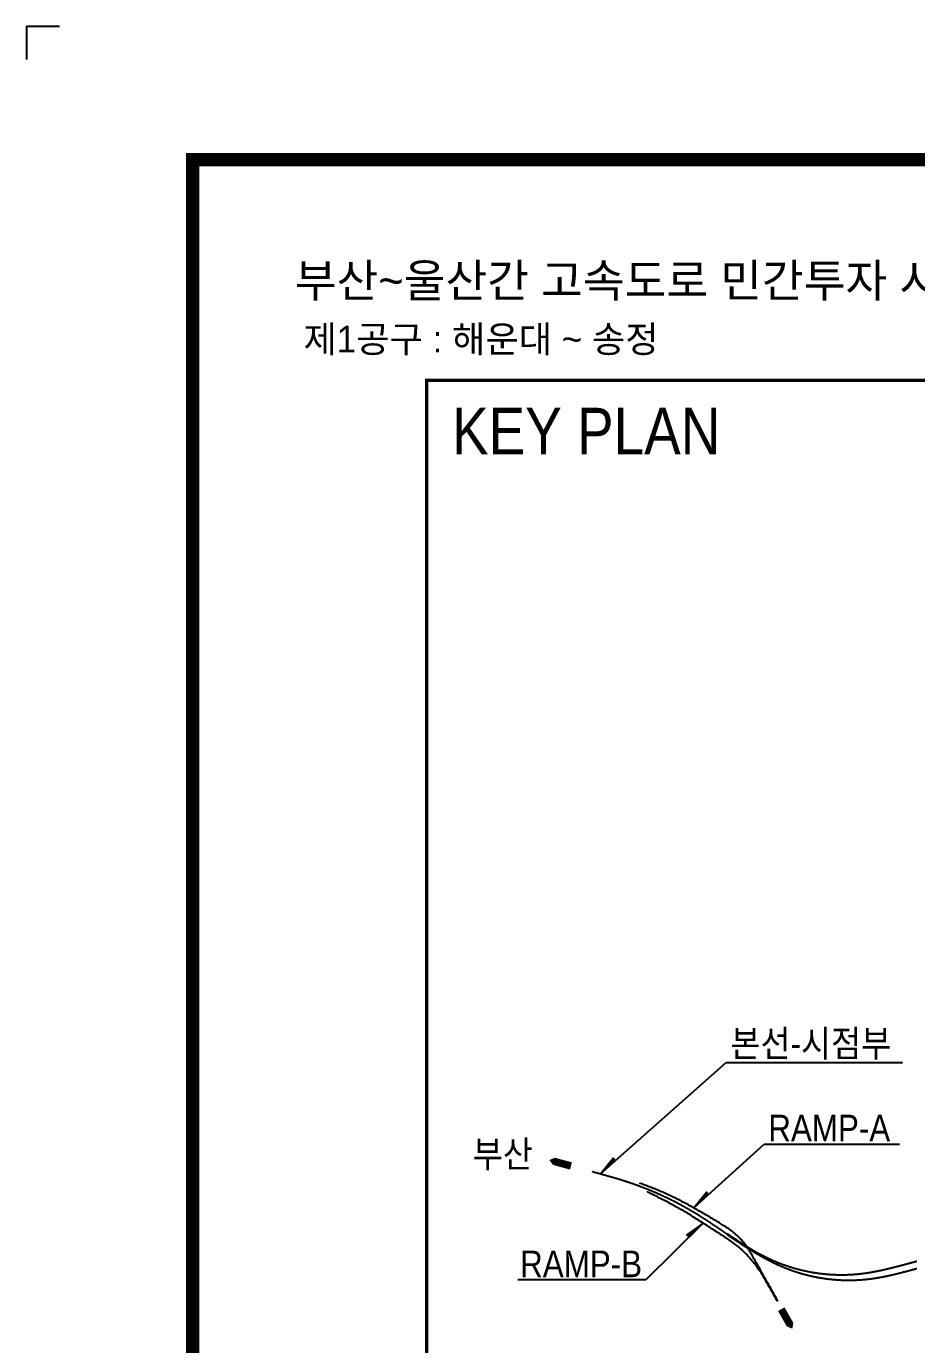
# Model space of a CAD drawing. Header units: inches. Extents: x 0 to 2523, y 0 to 1782.
# Drawn here: x 0 to 401, y 1188 to 1782 of the extents above; entities that cross this region are included whole.
import ezdxf
from ezdxf.enums import TextEntityAlignment as Align

# ---------------------------------------------------------------- set-up
doc = ezdxf.new("R2010")
doc.units = ezdxf.units.IN
doc.header["$LTSCALE"] = 12
doc.header["$MEASUREMENT"] = 0
for name, color, linetype in [('CA-ALGN-CNTL', 2, 'Continuous'), ('CA-LEAL', 1, 'Continuous'), ('CA-LEAT', 3, 'Continuous'), ('CX-BORD', 3, 'Continuous'), ('CX-BORD-LIN1', 4, 'Continuous'), ('CX-BORD-LIN2', 3, 'Continuous'), ('CX-BORD-TEX2', 7, 'Continuous'), ('CX-BORD-TEX3', 6, 'Continuous'), ('CX-MISC', 2, 'Continuous'), ('CZ-LIN1', 7, 'Continuous'), ('CZ-SYMB', 2, 'Continuous'), ('CZ-TEX1', 6, 'Continuous'), ('CZ-TEX3', 2, 'Continuous')]:
    doc.layers.add(name, color=color, linetype=linetype)
doc.styles.add('GHG1', font='Dotum.ttf')
doc.styles.add('TB_TEXT', font='Dotum.ttf')
doc.styles.add('TB_WBTXT', font='Dotum.ttf')
doc.styles.add('TB_WMTXT', font='Dotum.ttf')

# ---------------------------------------------------------------- blocks, each defined once
blk = doc.blocks.new('CXBLKA1-KHCA-부산~울산109_K2H')
at = {"layer": 'CX-BORD-LIN1', "const_width": 2}
blk.add_lwpolyline([(821, 20), (25, 20), (25, 574), (821, 574)], close=True, dxfattribs=at)
at = {"layer": 'CX-MISC'}
blk.add_lwpolyline([(5, 594), (0, 594), (0, 589)], dxfattribs=at)
at = {"layer": 'CX-BORD-LIN1', "style": 'TB_TEXT'}
for tag, height, p in [('TR_RNUM4', 3, (310.11, 46.64)), ('TR_RDAT4', 3.5, (342.5, 47)), ('TR_DGN4', 3.5, (484.12, 47)), ('TR_CHK4', 3.5, (524.12, 47)), ('TR_APP4', 3.5, (564.12, 47)), ('TR_RNUM3', 3, (310.11, 40.64)), ('TR_RDAT3', 3.5, (342.5, 41)), ('TR_DGN3', 3.5, (484.12, 41)), ('TR_CHK3', 3.5, (524.12, 41)), ('TR_APP3', 3.5, (564.12, 41)), ('TR_RNUM2', 3, (310.11, 34.64)), ('TR_RDAT2', 3.5, (342.5, 35)), ('TR_DGN2', 3.5, (484.12, 35)), ('TR_CHK2', 3.5, (524.12, 35)), ('TR_APP2', 3.5, (564.12, 35)), ('TR_RNUM1', 3, (310.11, 28.64)), ('TR_RDAT1', 3.5, (342.5, 29)), ('TR_DGN1', 3.5, (484.12, 29)), ('TR_CHK1', 3.5, (524.12, 29)), ('TR_APP1', 3.5, (564.12, 29))]:
    blk.add_attdef(tag, text='', height=height, dxfattribs=at).set_placement(p, align=Align.MIDDLE_CENTER)
for tag, p in [('TR_RCON4', (367.3, 47)), ('TR_RCON3', (367.3, 41)), ('TR_RCON2', (367.3, 35)), ('TR_RCON1', (367.3, 29))]:
    blk.add_attdef(tag, text='', height=3.5, dxfattribs=at).set_placement(p, align=Align.MIDDLE_LEFT)
at = {"layer": 'CX-BORD-LIN2', "style": 'TB_TEXT'}
blk.add_attdef('TD_VERSION', text='', height=3, rotation=90, dxfattribs=at).set_placement((825.5, 68.01), align=Align.MIDDLE_CENTER)
at = {"layer": 'CX-BORD-TEX2', "style": 'TB_WMTXT'}
for tag, height, p in [('TB_CNAME', 5, (40.34, 551.83)), ('TB_CSCOP', 4, (41.63, 543.83))]:
    blk.add_attdef(tag, text='', height=height, dxfattribs=at).set_placement(p, align=Align.BOTTOM_LEFT)
at = {"layer": 'CX-BORD-TEX2', "style": 'TB_WBTXT'}
for tag, height, p in [('TB_MTITIL', 10, (423, 553.33)), ('TB_STITL', 7, (423, 538.33))]:
    blk.add_attdef(tag, text='', height=height, dxfattribs=at).set_placement(p, align=Align.MIDDLE_CENTER)
at = {"layer": 'CX-BORD-TEX3', "style": 'TB_TEXT'}
for tag, height, p in [('TD_DCOMP', 4.5, (242.5, 45)), ('TD_CSECT', 4.5, (636, 45)), ('TD_DNAME_TOP', 4.5, (780, 45)), ('TD_DNAME_MAIN', 4.5, (780, 39.01)), ('TD_CCOMP', 4.5, (242.5, 35)), ('TD_HSCAL', 4.5, (651.7, 35.24)), ('TD_VSCAL', 4.5, (680.78, 35.24)), ('TD_DNAME_BOT', 3, (780, 33.65)), ('TD_CNAME', 4.5, (90, 25.75)), ('TD_FIELD', 4.5, (207.5, 25.53)), ('TD_CSTEP', 4.5, (278.24, 25.53)), ('TD_DWGCODE', 4.5, (666, 25.39)), ('TD_DWGNO', 4.5, (780, 25.39))]:
    blk.add_attdef(tag, text='', height=height, dxfattribs=at).set_placement(p, align=Align.MIDDLE_CENTER)
at = {"layer": 'CX-BORD-TEX3', "style": 'TB_TEXT', "width": 0.9}
blk.add_attdef('TD_CDIST', text='', height=4, dxfattribs=at).set_placement((681, 45), align=Align.MIDDLE_CENTER)

msp = doc.modelspace()

# ---------------------------------------------------------------- hatches: boundary and pattern name
at = {"layer": 'CA-LEAL'}
for points in [[(265.55, 1270.97), (264.59, 1272.05), (258.85, 1265.05)], [(307.57, 1255.65), (306.6, 1256.72), (300.94, 1249.65)], [(305.11, 1242.87), (297.74, 1237.61), (298.75, 1236.58)]]:
    msp.add_hatch(color=1, dxfattribs=at).paths.add_polyline_path(points)

# ---------------------------------------------------------------- linework, layer by layer
at = {"layer": 'CA-ALGN-CNTL'}
for points in [[(255.2, 1266.05), (255.2, 1266.05), (255.34, 1266.01), (255.47, 1265.98), (255.61, 1265.94), (255.74, 1265.9), (255.88, 1265.86), (256.01, 1265.83), (256.15, 1265.79), (256.28, 1265.75), (256.42, 1265.72), (256.55, 1265.68), (256.69, 1265.64), (256.82, 1265.61), (256.96, 1265.57), (257.09, 1265.53), (257.23, 1265.5), (257.36, 1265.46), (257.5, 1265.42), (257.63, 1265.39), (257.77, 1265.35), (257.9, 1265.31), (258.04, 1265.27), (258.17, 1265.24), (258.31, 1265.2), (258.44, 1265.16), (258.58, 1265.13), (258.71, 1265.09), (258.85, 1265.05), (258.98, 1265.01), (259.12, 1264.98), (259.25, 1264.94), (259.39, 1264.9), (259.52, 1264.87), (259.66, 1264.83), (259.79, 1264.79), (259.93, 1264.75), (260.06, 1264.72), (260.2, 1264.68), (260.33, 1264.64), (260.47, 1264.6), (260.6, 1264.57), (260.74, 1264.53), (260.87, 1264.49), (261.01, 1264.45), (261.14, 1264.42), (261.27, 1264.38), (261.41, 1264.34), (261.54, 1264.3), (261.68, 1264.26), (261.81, 1264.23), (261.95, 1264.19), (262.08, 1264.15), (262.22, 1264.11), (262.35, 1264.07), (262.49, 1264.03), (262.62, 1264), (262.76, 1263.96), (262.89, 1263.92), (263.03, 1263.88), (263.16, 1263.84), (263.29, 1263.8), (263.43, 1263.77), (263.56, 1263.73), (263.7, 1263.69), (263.83, 1263.65), (263.97, 1263.61), (264.1, 1263.57), (264.24, 1263.53), (264.37, 1263.49), (264.51, 1263.45), (264.64, 1263.41), (264.77, 1263.37), (264.91, 1263.34), (265.04, 1263.3), (265.18, 1263.26), (265.31, 1263.22), (265.45, 1263.18), (265.58, 1263.14), (265.71, 1263.1), (265.85, 1263.06), (265.98, 1263.02), (266.12, 1262.98), (266.25, 1262.94), (266.38, 1262.9), (266.52, 1262.86), (266.65, 1262.82), (266.79, 1262.77), (266.92, 1262.73), (267.05, 1262.69), (267.19, 1262.65), (267.32, 1262.61), (267.46, 1262.57), (267.59, 1262.53), (267.72, 1262.49), (267.86, 1262.45), (267.99, 1262.41), (268.12, 1262.36), (268.26, 1262.32), (268.39, 1262.28), (268.53, 1262.24), (268.66, 1262.2), (268.79, 1262.15), (268.93, 1262.11), (269.06, 1262.07), (269.19, 1262.03), (269.33, 1261.99), (269.46, 1261.94), (269.59, 1261.9), (269.73, 1261.86), (269.86, 1261.81), (269.99, 1261.77), (270.13, 1261.73), (270.26, 1261.69), (270.39, 1261.64), (270.53, 1261.6), (270.66, 1261.55), (270.79, 1261.51), (270.92, 1261.47), (271.06, 1261.42), (271.19, 1261.38), (271.32, 1261.34), (271.46, 1261.29), (271.48, 1261.28), (271.59, 1261.25), (271.72, 1261.2), (271.85, 1261.16), (271.99, 1261.11), (272.12, 1261.07), (272.25, 1261.02), (272.38, 1260.98), (272.52, 1260.93), (272.65, 1260.89), (272.78, 1260.84), (272.91, 1260.8), (273.05, 1260.75), (273.18, 1260.7), (273.31, 1260.66), (273.44, 1260.61), (273.58, 1260.57), (273.71, 1260.52), (273.84, 1260.47), (273.97, 1260.43), (274.1, 1260.38), (274.24, 1260.33), (274.37, 1260.29), (274.5, 1260.24), (274.63, 1260.19), (274.76, 1260.14), (274.89, 1260.1), (275.03, 1260.05), (275.16, 1260), (275.29, 1259.95), (275.42, 1259.9), (275.55, 1259.86), (275.68, 1259.81), (275.81, 1259.76), (275.95, 1259.71), (276.08, 1259.66), (276.21, 1259.61), (276.34, 1259.57), (276.47, 1259.52), (276.6, 1259.47), (276.73, 1259.42), (276.86, 1259.37), (277, 1259.32), (277.13, 1259.27), (277.26, 1259.22), (277.39, 1259.17), (277.52, 1259.12), (277.65, 1259.07), (277.78, 1259.02), (277.91, 1258.97), (278.04, 1258.92), (278.17, 1258.87), (278.3, 1258.82), (278.43, 1258.77), (278.56, 1258.72), (278.69, 1258.66), (278.82, 1258.61), (278.95, 1258.56), (279.08, 1258.51), (279.21, 1258.46), (279.34, 1258.41), (279.47, 1258.36), (279.6, 1258.3), (279.73, 1258.25), (279.86, 1258.2), (279.99, 1258.15), (280.12, 1258.1), (280.25, 1258.04), (280.38, 1257.99), (280.51, 1257.94), (280.64, 1257.88), (280.77, 1257.83), (280.9, 1257.78), (281.03, 1257.73), (281.16, 1257.67), (281.29, 1257.62), (281.42, 1257.56), (281.55, 1257.51), (281.68, 1257.46), (281.81, 1257.4), (281.92, 1257.35), (281.94, 1257.35), (282.07, 1257.29), (282.19, 1257.24), (282.32, 1257.19), (282.45, 1257.13), (282.58, 1257.08), (282.71, 1257.02), (282.84, 1256.97), (282.97, 1256.91), (283.1, 1256.86), (283.1, 1256.86), (283.23, 1256.8), (283.35, 1256.75), (283.48, 1256.69), (283.61, 1256.63), (283.74, 1256.58), (283.87, 1256.52), (284, 1256.47), (284.12, 1256.41), (284.25, 1256.35), (284.38, 1256.3), (284.51, 1256.24), (284.64, 1256.19), (284.68, 1256.17), (284.76, 1256.13), (284.89, 1256.07), (285.02, 1256.01), (285.15, 1255.96), (285.28, 1255.9), (285.4, 1255.84), (285.53, 1255.79), (285.66, 1255.73), (285.66, 1255.73), (285.79, 1255.67), (285.91, 1255.61), (286.04, 1255.55), (286.17, 1255.5), (286.3, 1255.44), (286.42, 1255.38), (286.55, 1255.32), (286.68, 1255.26), (286.81, 1255.2), (286.93, 1255.15), (287.06, 1255.09), (287.19, 1255.03), (287.31, 1254.97), (287.44, 1254.91), (287.57, 1254.85), (287.69, 1254.79), (287.82, 1254.73), (287.95, 1254.67), (288.07, 1254.61), (288.2, 1254.55), (288.33, 1254.49), (288.45, 1254.43), (288.58, 1254.37), (288.71, 1254.31), (288.83, 1254.25), (288.96, 1254.19), (289.08, 1254.13), (289.21, 1254.07), (289.34, 1254.01), (289.46, 1253.95), (289.59, 1253.88), (289.71, 1253.82), (289.84, 1253.76), (289.97, 1253.7), (290.09, 1253.64), (290.22, 1253.58), (290.34, 1253.51), (290.47, 1253.45), (290.59, 1253.39), (290.72, 1253.33), (290.84, 1253.27), (290.97, 1253.2), (291.09, 1253.14), (291.22, 1253.08), (291.34, 1253.02), (291.47, 1252.95), (291.59, 1252.89), (291.72, 1252.83), (291.84, 1252.76), (291.97, 1252.7), (292.09, 1252.64), (292.22, 1252.57), (292.34, 1252.51), (292.47, 1252.44), (292.59, 1252.38), (292.72, 1252.32), (292.84, 1252.25), (292.97, 1252.19), (293.09, 1252.12), (293.21, 1252.06), (293.34, 1251.99), (293.46, 1251.93), (293.59, 1251.86), (293.71, 1251.8), (293.83, 1251.73), (293.96, 1251.67), (294.08, 1251.6), (294.2, 1251.54), (294.33, 1251.47), (294.45, 1251.41), (294.58, 1251.34), (294.7, 1251.27), (294.82, 1251.21), (294.95, 1251.14), (295.07, 1251.07), (295.19, 1251.01), (295.32, 1250.94), (295.44, 1250.87), (295.56, 1250.81), (295.68, 1250.74), (295.81, 1250.67), (295.93, 1250.61), (296.05, 1250.54), (296.18, 1250.47), (296.3, 1250.4), (296.42, 1250.34), (296.54, 1250.27), (296.67, 1250.2), (296.79, 1250.13), (296.91, 1250.07), (297.03, 1250), (297.16, 1249.93), (297.28, 1249.86), (297.4, 1249.79), (297.52, 1249.72), (297.64, 1249.65), (297.77, 1249.59), (297.89, 1249.52), (298.01, 1249.45), (298.13, 1249.38), (298.25, 1249.31), (298.37, 1249.24), (298.5, 1249.17), (298.62, 1249.1), (298.74, 1249.03), (298.86, 1248.96), (298.98, 1248.89), (299.1, 1248.82), (299.22, 1248.75), (299.34, 1248.68), (299.46, 1248.61), (299.59, 1248.54), (299.71, 1248.47), (299.83, 1248.4), (299.95, 1248.33), (300.07, 1248.26), (300.19, 1248.18), (300.31, 1248.11), (300.43, 1248.04), (300.55, 1247.97), (300.67, 1247.9), (300.79, 1247.83), (300.91, 1247.75), (301.03, 1247.68), (301.15, 1247.61), (301.27, 1247.54), (301.39, 1247.47), (301.51, 1247.39), (301.63, 1247.32), (301.75, 1247.25), (301.87, 1247.18), (301.99, 1247.1), (301.99, 1247.1), (302.11, 1247.03), (302.23, 1246.96), (302.35, 1246.88), (302.47, 1246.81), (302.59, 1246.74), (302.71, 1246.66), (302.82, 1246.59), (302.94, 1246.52), (303.06, 1246.44), (303.18, 1246.37), (303.3, 1246.29), (303.42, 1246.22), (303.54, 1246.15), (303.66, 1246.07), (303.78, 1246), (303.89, 1245.92), (304.01, 1245.85), (304.13, 1245.77), (304.25, 1245.7), (304.37, 1245.62), (304.49, 1245.55), (304.6, 1245.47), (304.72, 1245.4), (304.84, 1245.32), (304.96, 1245.25), (305.08, 1245.17), (305.19, 1245.1), (305.31, 1245.02), (305.43, 1244.95), (305.55, 1244.87), (305.66, 1244.79), (305.78, 1244.72), (305.9, 1244.64), (306.02, 1244.57), (306.13, 1244.49), (306.25, 1244.41), (306.37, 1244.34), (306.49, 1244.26), (306.6, 1244.19), (306.72, 1244.11), (306.84, 1244.03), (306.96, 1243.96), (307.07, 1243.88), (307.19, 1243.8), (307.31, 1243.73), (307.42, 1243.65), (307.54, 1243.57), (307.66, 1243.49), (307.77, 1243.42), (307.89, 1243.34), (308.01, 1243.26), (308.12, 1243.18), (308.24, 1243.11), (308.36, 1243.03), (308.47, 1242.95), (308.59, 1242.87), (308.71, 1242.8), (308.82, 1242.72), (308.94, 1242.64), (309.06, 1242.56), (309.17, 1242.49), (309.29, 1242.41), (309.41, 1242.33), (309.52, 1242.25), (309.64, 1242.17), (309.75, 1242.1), (309.87, 1242.02), (309.99, 1241.94), (310.1, 1241.86), (310.22, 1241.78), (310.33, 1241.7), (310.45, 1241.63), (310.57, 1241.55), (310.68, 1241.47), (310.8, 1241.39), (310.91, 1241.31), (311.03, 1241.23), (311.15, 1241.15), (311.26, 1241.08), (311.38, 1241), (311.49, 1240.92), (311.61, 1240.84), (311.72, 1240.76), (311.84, 1240.68), (311.96, 1240.6), (312.07, 1240.52), (312.19, 1240.45), (312.3, 1240.37), (312.42, 1240.29), (312.53, 1240.21), (312.65, 1240.13), (312.76, 1240.05), (312.88, 1239.97), (313, 1239.89), (313.11, 1239.81), (313.23, 1239.73), (313.34, 1239.65), (313.46, 1239.57), (313.57, 1239.5), (313.69, 1239.42), (313.8, 1239.34), (313.92, 1239.26), (314.03, 1239.18), (314.15, 1239.1), (314.27, 1239.02), (314.38, 1238.94), (314.5, 1238.86), (314.61, 1238.78), (314.73, 1238.7), (314.84, 1238.62), (314.96, 1238.54), (315.07, 1238.46), (315.19, 1238.38), (315.3, 1238.31), (315.42, 1238.23), (315.53, 1238.15), (315.65, 1238.07), (315.76, 1237.99), (315.88, 1237.91), (315.98, 1237.84), (315.98, 1237.84)], [(338.83, 1207.66), (338.49, 1208.27), (338.14, 1208.88), (337.8, 1209.49), (337.45, 1210.1), (337.11, 1210.71), (336.77, 1211.32), (336.42, 1211.93), (336.08, 1212.54), (335.74, 1213.15), (335.39, 1213.76), (335.05, 1214.37), (334.7, 1214.98), (334.36, 1215.59), (334.02, 1216.2), (333.67, 1216.81), (333.33, 1217.42), (332.98, 1218.03), (332.64, 1218.64), (332.3, 1219.25), (331.95, 1219.86), (331.61, 1220.47), (331.26, 1221.08), (330.92, 1221.69), (330.58, 1222.3), (330.23, 1222.91), (329.89, 1223.52), (329.54, 1224.13), (329.2, 1224.74), (328.86, 1225.35), (328.51, 1225.96), (328.17, 1226.56), (327.83, 1227.17), (327.48, 1227.78), (327.14, 1228.39), (326.79, 1229), (326.54, 1229.45), (326.45, 1229.61), (326.17, 1230.1), (326.1, 1230.22), (326.06, 1230.28), (325.73, 1230.81), (325.35, 1231.4), (325.11, 1231.75), (324.96, 1231.98), (324.55, 1232.55), (324.39, 1232.78), (324.14, 1233.11), (323.71, 1233.67), (323.27, 1234.21), (323.18, 1234.31), (323.18, 1234.31), (323.09, 1234.42), (323.09, 1234.42), (322.9, 1234.64), (322.9, 1234.64), (322.85, 1234.7), (322.85, 1234.7), (322.81, 1234.75), (322.35, 1235.27), (322.16, 1235.48), (321.87, 1235.78), (321.39, 1236.29), (320.89, 1236.78), (320.38, 1237.26), (319.87, 1237.74), (319.55, 1238.01), (319.34, 1238.2), (318.8, 1238.64), (318.26, 1239.08), (317.92, 1239.34), (317.7, 1239.51), (317.13, 1239.92), (316.56, 1240.32), (315.98, 1240.71), (315.39, 1241.08), (315.16, 1241.23), (315.16, 1241.23), (314.79, 1241.45), (314.19, 1241.81), (313.59, 1242.18), (313, 1242.54), (312.4, 1242.91), (311.8, 1243.27), (311.2, 1243.63), (310.6, 1243.99), (310, 1244.36), (309.4, 1244.72), (308.8, 1245.08), (308.74, 1245.11), (308.32, 1245.36), (308.2, 1245.44), (307.69, 1245.74), (307.6, 1245.79), (307, 1246.15), (306.48, 1246.46), (306.4, 1246.51), (306.34, 1246.54), (306.34, 1246.54), (305.79, 1246.86), (305.54, 1247.01), (305.19, 1247.22), (304.59, 1247.57), (304.59, 1247.57), (303.98, 1247.92), (303.56, 1248.17), (303.56, 1248.17), (303.37, 1248.27), (302.77, 1248.62), (302.16, 1248.97), (301.55, 1249.31), (300.94, 1249.65), (300.33, 1249.99), (299.71, 1250.33), (299.1, 1250.67), (298.49, 1251), (297.87, 1251.34), (297.25, 1251.67), (296.63, 1251.99), (296.01, 1252.32), (295.39, 1252.64), (294.77, 1252.96), (294.15, 1253.28), (293.52, 1253.59), (293.03, 1253.84), (292.89, 1253.9), (292.27, 1254.21), (291.64, 1254.52), (291, 1254.82), (290.37, 1255.12), (289.74, 1255.42), (289.1, 1255.71), (288.46, 1256), (287.83, 1256.29), (287.19, 1256.57), (286.54, 1256.85), (285.9, 1257.13), (285.52, 1257.29), (285.52, 1257.29), (285.26, 1257.4), (285.21, 1257.42), (284.61, 1257.67), (284.42, 1257.75), (284.42, 1257.75), (283.97, 1257.94), (283.32, 1258.21), (282.67, 1258.47), (282.29, 1258.62), (282.02, 1258.73), (281.37, 1258.98), (280.71, 1259.23), (280.06, 1259.48), (279.4, 1259.73), (278.75, 1259.97), (278.09, 1260.21), (277.43, 1260.45), (276.77, 1260.68), (276.36, 1260.83)], [(280.06, 1256.84), (280.06, 1256.84), (280.06, 1256.84), (280.7, 1256.54), (281.33, 1256.25), (281.55, 1256.14), (281.97, 1255.95), (282.6, 1255.65), (283.23, 1255.34), (283.86, 1255.04), (284.37, 1254.78), (284.49, 1254.73), (285.11, 1254.42), (285.74, 1254.1), (286.36, 1253.79), (286.99, 1253.47), (287.61, 1253.15), (288.23, 1252.82), (288.85, 1252.5), (289.47, 1252.17), (290.08, 1251.84), (290.7, 1251.5), (291.31, 1251.17), (291.93, 1250.83), (292.54, 1250.49), (293.15, 1250.14), (293.76, 1249.8), (293.85, 1249.74), (294.36, 1249.45), (294.97, 1249.1), (295.58, 1248.75), (296.18, 1248.39), (296.78, 1248.04), (297.38, 1247.68), (297.98, 1247.32), (298.58, 1246.95), (299.18, 1246.59), (299.78, 1246.22), (300.37, 1245.86), (300.97, 1245.49), (301.56, 1245.12), (302.15, 1244.74), (302.75, 1244.37), (303.34, 1244), (303.93, 1243.62), (304.52, 1243.25), (305.11, 1242.87), (305.7, 1242.49), (306.28, 1242.11), (306.87, 1241.73), (307.46, 1241.35), (308.05, 1240.97), (308.63, 1240.59), (309.22, 1240.21), (309.81, 1239.83), (310.39, 1239.44), (310.98, 1239.06), (311.53, 1238.7), (311.53, 1238.7), (311.57, 1238.68), (312.15, 1238.3), (312.74, 1237.91), (313.32, 1237.53), (313.91, 1237.14), (314.49, 1236.76), (315.07, 1236.37), (315.65, 1235.97), (316.23, 1235.58), (316.81, 1235.18), (317.38, 1234.78), (317.95, 1234.37), (318.51, 1233.95), (319.07, 1233.54), (319.63, 1233.11), (320.18, 1232.68), (320.73, 1232.24), (321.27, 1231.8), (321.81, 1231.35), (322.33, 1230.89), (322.38, 1230.85), (322.86, 1230.42), (323.37, 1229.95), (323.88, 1229.47), (324.38, 1228.98), (324.87, 1228.48), (325.36, 1227.98), (325.83, 1227.46), (326.3, 1226.95), (326.77, 1226.42), (327.22, 1225.89), (327.66, 1225.35), (328.1, 1224.8), (328.53, 1224.25), (328.95, 1223.69), (329.36, 1223.12), (329.77, 1222.55), (329.91, 1222.33), (330.16, 1221.97), (330.55, 1221.39), (330.93, 1220.8), (331.3, 1220.21), (331.66, 1219.61), (332.03, 1219.01), (332.24, 1218.65), (332.24, 1218.65), (332.38, 1218.41), (332.73, 1217.8), (333.08, 1217.2), (333.43, 1216.59), (333.78, 1215.98), (333.92, 1215.73), (334.12, 1215.37), (334.47, 1214.76), (334.82, 1214.15), (335.16, 1213.55), (335.51, 1212.94), (335.85, 1212.33), (336.2, 1211.72), (336.55, 1211.11), (336.89, 1210.5), (337.24, 1209.9), (337.59, 1209.29), (337.93, 1208.68), (338.28, 1208.07), (338.59, 1207.53)], [(315.86, 1237.67), (315.86, 1237.67), (315.88, 1237.65), (315.99, 1237.58), (316.11, 1237.5), (316.23, 1237.42), (316.34, 1237.34), (316.46, 1237.26), (316.58, 1237.19), (316.69, 1237.11), (316.81, 1237.03), (316.93, 1236.95), (317.04, 1236.88), (317.16, 1236.8), (317.27, 1236.72), (317.39, 1236.64), (317.51, 1236.57), (317.62, 1236.49), (317.74, 1236.41), (317.86, 1236.33), (317.97, 1236.25), (318.09, 1236.18), (318.21, 1236.1), (318.32, 1236.02), (318.44, 1235.94), (318.56, 1235.87), (318.67, 1235.79), (318.79, 1235.71), (318.91, 1235.63), (319.02, 1235.56), (319.14, 1235.48), (319.26, 1235.4), (319.37, 1235.32), (319.49, 1235.25), (319.61, 1235.17), (319.72, 1235.09), (319.84, 1235.02), (319.96, 1234.94), (320.07, 1234.86), (320.19, 1234.78), (320.31, 1234.71), (320.42, 1234.63), (320.54, 1234.55), (320.66, 1234.48), (320.77, 1234.4), (320.89, 1234.32), (321.01, 1234.25), (321.13, 1234.17), (321.24, 1234.09), (321.36, 1234.02), (321.48, 1233.94), (321.59, 1233.86), (321.71, 1233.79), (321.83, 1233.71), (321.95, 1233.63), (322.06, 1233.56), (322.18, 1233.48), (322.3, 1233.4), (322.42, 1233.33), (322.53, 1233.25), (322.65, 1233.18), (322.77, 1233.1), (322.89, 1233.02), (323, 1232.95), (323.12, 1232.87), (323.24, 1232.8), (323.36, 1232.72), (323.47, 1232.64), (323.59, 1232.57), (323.71, 1232.49), (323.83, 1232.42), (323.83, 1232.42), (323.95, 1232.34), (324.06, 1232.27), (324.18, 1232.19), (324.23, 1232.16), (324.3, 1232.12), (324.35, 1232.09), (324.42, 1232.04), (324.54, 1231.97), (324.66, 1231.89), (324.77, 1231.82), (324.89, 1231.74), (325.01, 1231.67), (325.13, 1231.59), (325.25, 1231.52), (325.37, 1231.44), (325.48, 1231.37), (325.6, 1231.3), (325.72, 1231.22), (325.84, 1231.15), (325.96, 1231.07), (326.08, 1231), (326.2, 1230.93), (326.32, 1230.85), (326.44, 1230.78), (326.56, 1230.71), (326.67, 1230.63), (326.79, 1230.56), (326.91, 1230.49), (327.03, 1230.41), (327.15, 1230.34), (327.27, 1230.27), (327.39, 1230.19), (327.51, 1230.12), (327.63, 1230.05), (327.75, 1229.98), (327.87, 1229.9), (327.99, 1229.83), (328.11, 1229.76), (328.23, 1229.69), (328.35, 1229.61), (328.47, 1229.54), (328.59, 1229.47), (328.71, 1229.4), (328.83, 1229.33), (328.95, 1229.26), (329.07, 1229.19), (329.19, 1229.11), (329.31, 1229.04), (329.43, 1228.97), (329.55, 1228.9), (329.68, 1228.83), (329.8, 1228.76), (329.92, 1228.69), (330.04, 1228.62), (330.16, 1228.55), (330.28, 1228.48), (330.4, 1228.41), (330.52, 1228.34), (330.65, 1228.27), (330.77, 1228.2), (330.89, 1228.13), (331.01, 1228.06), (331.01, 1228.06), (331.13, 1227.99), (331.25, 1227.93), (331.38, 1227.86), (331.5, 1227.79), (331.62, 1227.72), (331.74, 1227.65), (331.86, 1227.58), (331.99, 1227.52), (332.11, 1227.45), (332.23, 1227.38), (332.35, 1227.31), (332.48, 1227.24), (332.6, 1227.18), (332.72, 1227.11), (332.85, 1227.04), (332.97, 1226.98), (333.09, 1226.91), (333.22, 1226.84), (333.34, 1226.78), (333.46, 1226.71), (333.59, 1226.64), (333.71, 1226.58), (333.77, 1226.55), (333.83, 1226.51), (333.96, 1226.45), (334.08, 1226.38), (334.2, 1226.32), (334.33, 1226.25), (334.45, 1226.19), (334.58, 1226.12), (334.7, 1226.06), (334.83, 1225.99), (334.95, 1225.93), (335.07, 1225.87), (335.2, 1225.8), (335.32, 1225.74), (335.45, 1225.68), (335.57, 1225.61), (335.7, 1225.55), (335.82, 1225.49), (335.89, 1225.45), (335.95, 1225.42), (336.07, 1225.36), (336.2, 1225.3), (336.31, 1225.24), (336.32, 1225.24), (336.41, 1225.19), (336.45, 1225.17), (336.58, 1225.11), (336.7, 1225.05), (336.83, 1224.99), (336.95, 1224.93), (337.08, 1224.87), (337.21, 1224.81), (337.33, 1224.75), (337.46, 1224.69), (337.58, 1224.63), (337.71, 1224.57), (337.84, 1224.51), (337.96, 1224.45), (338.09, 1224.39), (338.22, 1224.33), (338.35, 1224.27), (338.47, 1224.21), (338.6, 1224.15), (338.73, 1224.09), (338.85, 1224.04), (338.98, 1223.98), (339.11, 1223.92), (339.24, 1223.86), (339.36, 1223.81), (339.49, 1223.75), (339.62, 1223.69), (339.75, 1223.64), (339.88, 1223.58), (340.01, 1223.52), (340.13, 1223.47), (340.26, 1223.41), (340.39, 1223.36), (340.51, 1223.31), (340.52, 1223.3), (340.65, 1223.25), (340.78, 1223.19), (340.91, 1223.14), (341.04, 1223.08), (341.16, 1223.03), (341.29, 1222.98), (341.42, 1222.92), (341.55, 1222.87), (341.68, 1222.82), (341.81, 1222.76), (341.94, 1222.71), (342.07, 1222.66), (342.2, 1222.61), (342.33, 1222.56), (342.46, 1222.5), (342.59, 1222.45), (342.72, 1222.4), (342.85, 1222.35), (342.98, 1222.3), (343.11, 1222.25), (343.24, 1222.2), (343.38, 1222.15), (343.51, 1222.1), (343.64, 1222.05), (343.77, 1222), (343.9, 1221.95), (344.03, 1221.9), (344.16, 1221.86), (344.29, 1221.81), (344.43, 1221.76), (344.56, 1221.71), (344.69, 1221.66), (344.82, 1221.62), (344.95, 1221.57), (345.08, 1221.52), (345.22, 1221.48), (345.35, 1221.43), (345.48, 1221.38), (345.61, 1221.34), (345.74, 1221.29), (345.88, 1221.25), (346.01, 1221.2), (346.14, 1221.16), (346.28, 1221.11), (346.41, 1221.07), (346.54, 1221.02), (346.67, 1220.98), (346.81, 1220.94), (346.94, 1220.89), (347.07, 1220.85), (347.21, 1220.81), (347.34, 1220.76), (347.47, 1220.72), (347.61, 1220.68), (347.74, 1220.64), (347.87, 1220.6), (348.01, 1220.55), (348.14, 1220.51), (348.28, 1220.47), (348.41, 1220.43), (348.54, 1220.39), (348.68, 1220.35), (348.81, 1220.31), (348.95, 1220.27), (349.08, 1220.23), (349.21, 1220.19), (349.35, 1220.15), (349.48, 1220.11), (349.62, 1220.07), (349.75, 1220.04), (349.89, 1220), (350.02, 1219.96), (350.16, 1219.92), (350.29, 1219.89), (350.43, 1219.85), (350.56, 1219.81), (350.7, 1219.78), (350.83, 1219.74), (350.97, 1219.7), (351.1, 1219.67), (351.24, 1219.63), (351.37, 1219.6), (351.51, 1219.56), (351.64, 1219.53), (351.78, 1219.49), (351.92, 1219.46), (352.05, 1219.42), (352.19, 1219.39), (352.32, 1219.36), (352.46, 1219.32), (352.6, 1219.29), (352.73, 1219.26), (352.87, 1219.22), (353, 1219.19), (353.14, 1219.16), (353.28, 1219.13), (353.41, 1219.09), (353.55, 1219.06), (353.69, 1219.03), (353.82, 1219), (353.89, 1218.99), (353.96, 1218.97), (354.1, 1218.94), (354.23, 1218.91), (354.37, 1218.88), (354.51, 1218.85), (354.64, 1218.82), (354.78, 1218.79), (354.92, 1218.76), (355.05, 1218.73), (355.19, 1218.71), (355.33, 1218.68), (355.46, 1218.65), (355.6, 1218.62), (355.74, 1218.59), (355.88, 1218.57), (355.9, 1218.56), (356.01, 1218.54), (356.15, 1218.51), (356.29, 1218.49), (356.43, 1218.46), (356.56, 1218.44), (356.7, 1218.41), (356.84, 1218.38), (356.98, 1218.36), (357.11, 1218.33), (357.25, 1218.31), (357.39, 1218.28), (357.53, 1218.26), (357.67, 1218.24), (357.8, 1218.21), (357.94, 1218.19), (358.08, 1218.17), (358.22, 1218.14), (358.36, 1218.12), (358.49, 1218.1), (358.63, 1218.08), (358.77, 1218.05), (358.91, 1218.03), (359.05, 1218.01), (359.19, 1217.99), (359.32, 1217.97), (359.46, 1217.95), (359.6, 1217.93), (359.74, 1217.91), (359.88, 1217.89), (360.02, 1217.87), (360.16, 1217.85), (360.3, 1217.83), (360.43, 1217.81), (360.57, 1217.79), (360.71, 1217.77), (360.85, 1217.76), (360.99, 1217.74), (361.03, 1217.73), (361.13, 1217.72), (361.27, 1217.7), (361.41, 1217.69), (361.54, 1217.67), (361.68, 1217.65), (361.82, 1217.64), (361.96, 1217.62), (362.1, 1217.6), (362.24, 1217.59), (362.38, 1217.57), (362.52, 1217.56), (362.66, 1217.54), (362.8, 1217.53), (362.94, 1217.51), (363.08, 1217.5), (363.21, 1217.49), (363.35, 1217.47), (363.49, 1217.46), (363.63, 1217.45), (363.77, 1217.43), (363.91, 1217.42), (364.05, 1217.41), (364.19, 1217.4), (364.33, 1217.38), (364.47, 1217.37), (364.61, 1217.36), (364.75, 1217.35), (364.89, 1217.34), (365.03, 1217.33), (365.17, 1217.32), (365.31, 1217.31), (365.45, 1217.3), (365.59, 1217.29), (365.67, 1217.28), (365.71, 1217.28), (365.73, 1217.28), (365.78, 1217.28), (365.84, 1217.27), (365.87, 1217.27), (366.01, 1217.26), (366.15, 1217.25), (366.29, 1217.25), (366.42, 1217.24), (366.56, 1217.23), (366.7, 1217.22), (366.84, 1217.21), (366.98, 1217.21), (367.12, 1217.2), (367.26, 1217.19), (367.4, 1217.19), (367.54, 1217.18), (367.68, 1217.18), (367.82, 1217.17), (367.96, 1217.17), (368.1, 1217.16), (368.24, 1217.16), (368.38, 1217.15), (368.52, 1217.15), (368.66, 1217.14), (368.8, 1217.14), (368.94, 1217.14), (369.08, 1217.13), (369.22, 1217.13), (369.36, 1217.13), (369.5, 1217.13), (369.64, 1217.12), (369.78, 1217.12), (369.92, 1217.12), (370.06, 1217.12), (370.2, 1217.12), (370.34, 1217.12), (370.48, 1217.12), (370.62, 1217.11), (370.76, 1217.11), (370.9, 1217.11), (371.04, 1217.12), (371.18, 1217.12), (371.32, 1217.12), (371.46, 1217.12), (371.6, 1217.12), (371.69, 1217.12), (371.74, 1217.12), (371.88, 1217.12), (372.02, 1217.13), (372.16, 1217.13), (372.3, 1217.13), (372.44, 1217.13), (372.58, 1217.14), (372.72, 1217.14), (372.86, 1217.14), (373, 1217.15), (373.14, 1217.15), (373.28, 1217.16), (373.42, 1217.16), (373.56, 1217.17), (373.7, 1217.17), (373.84, 1217.18), (373.98, 1217.18), (374.12, 1217.19), (374.26, 1217.19), (374.4, 1217.2), (374.54, 1217.21), (374.68, 1217.21), (374.82, 1217.22), (374.85, 1217.22), (374.96, 1217.23), (375.09, 1217.24), (375.1, 1217.24), (375.17, 1217.24), (375.24, 1217.25), (375.38, 1217.25), (375.52, 1217.26), (375.66, 1217.27), (375.8, 1217.28), (375.94, 1217.29), (376.08, 1217.3), (376.22, 1217.31), (376.36, 1217.32), (376.5, 1217.33), (376.64, 1217.34), (376.78, 1217.35), (376.92, 1217.36), (377.06, 1217.37), (377.2, 1217.38), (377.33, 1217.4), (377.47, 1217.41), (377.61, 1217.42), (377.63, 1217.42), (377.75, 1217.43), (377.89, 1217.45), (378.03, 1217.46), (378.17, 1217.47), (378.31, 1217.49), (378.45, 1217.5), (378.59, 1217.51), (378.73, 1217.53), (378.87, 1217.54), (379.01, 1217.56), (379.15, 1217.57), (379.29, 1217.59), (379.42, 1217.6), (379.56, 1217.62), (379.7, 1217.64), (379.84, 1217.65), (379.98, 1217.67), (380.08, 1217.68), (380.12, 1217.69), (380.16, 1217.69), (380.26, 1217.7), (380.39, 1217.72), (380.4, 1217.72), (380.54, 1217.74), (380.67, 1217.76), (380.81, 1217.77), (380.95, 1217.79), (381.09, 1217.81), (381.23, 1217.83), (381.37, 1217.85), (381.51, 1217.87), (381.65, 1217.89), (381.78, 1217.91), (381.92, 1217.93), (382.06, 1217.95), (382.2, 1217.97), (382.34, 1217.99), (382.48, 1218.01), (382.62, 1218.03), (382.75, 1218.05), (382.89, 1218.07), (383.03, 1218.1), (383.17, 1218.12), (383.31, 1218.14), (383.44, 1218.16), (383.58, 1218.19), (383.72, 1218.21), (383.86, 1218.23), (384, 1218.26), (384.01, 1218.26), (384.14, 1218.28), (384.23, 1218.3), (384.27, 1218.3), (384.41, 1218.33), (384.55, 1218.35), (384.69, 1218.38), (384.82, 1218.4), (384.96, 1218.43), (385.1, 1218.45), (385.24, 1218.48), (385.38, 1218.5), (385.51, 1218.53), (385.65, 1218.55), (385.79, 1218.58), (385.93, 1218.6), (386.06, 1218.63), (386.2, 1218.66), (386.34, 1218.68), (386.48, 1218.71), (386.61, 1218.74), (386.75, 1218.77), (386.89, 1218.79), (387.02, 1218.82), (387.12, 1218.84), (387.16, 1218.85), (387.3, 1218.88), (387.44, 1218.9), (387.57, 1218.93), (387.71, 1218.96), (387.85, 1218.99), (387.98, 1219.02), (388.12, 1219.05), (388.26, 1219.08), (388.29, 1219.08), (388.4, 1219.11), (388.53, 1219.13), (388.67, 1219.16), (388.81, 1219.19), (388.94, 1219.22), (389.08, 1219.25), (389.22, 1219.28), (389.35, 1219.31), (389.49, 1219.34), (389.63, 1219.38), (389.76, 1219.41), (389.9, 1219.44), (390.04, 1219.47), (390.17, 1219.5), (390.31, 1219.53), (390.45, 1219.56), (390.58, 1219.59), (390.72, 1219.62), (390.85, 1219.66), (390.99, 1219.69), (391.13, 1219.72), (391.26, 1219.75), (391.4, 1219.78), (391.54, 1219.82), (391.67, 1219.85), (391.81, 1219.88), (391.94, 1219.91), (392.08, 1219.95), (392.22, 1219.98), (392.35, 1220.01), (392.49, 1220.05), (392.62, 1220.08), (392.76, 1220.11), (392.9, 1220.15), (393.03, 1220.18), (393.17, 1220.21), (393.3, 1220.25), (393.44, 1220.28), (393.58, 1220.32), (393.71, 1220.35), (393.85, 1220.38), (393.98, 1220.42), (394.12, 1220.45), (394.19, 1220.47), (394.25, 1220.49), (394.39, 1220.52), (394.53, 1220.56), (394.66, 1220.59), (394.76, 1220.61), (394.8, 1220.62), (394.87, 1220.64), (394.93, 1220.66), (395.07, 1220.69), (395.2, 1220.73), (395.34, 1220.76), (395.48, 1220.8), (395.61, 1220.83), (395.75, 1220.87), (395.88, 1220.9), (396.02, 1220.94), (396.15, 1220.98), (396.29, 1221.01), (396.32, 1221.02), (396.38, 1221.04), (396.42, 1221.05), (396.52, 1221.07), (396.56, 1221.08), (396.69, 1221.12), (396.83, 1221.15), (396.97, 1221.19), (397.1, 1221.23), (397.24, 1221.26), (397.37, 1221.3), (397.51, 1221.33), (397.64, 1221.37), (397.78, 1221.4), (397.91, 1221.44), (398.05, 1221.48), (398.18, 1221.51), (398.32, 1221.55), (398.45, 1221.59), (398.59, 1221.62), (398.72, 1221.66), (398.86, 1221.69), (398.99, 1221.73), (399.13, 1221.77), (399.26, 1221.8), (399.4, 1221.84), (399.53, 1221.88), (399.67, 1221.91), (399.81, 1221.95), (399.94, 1221.99), (400.08, 1222.02), (400.21, 1222.06), (400.35, 1222.1), (400.48, 1222.13), (400.62, 1222.17), (400.75, 1222.2), (400.89, 1222.24), (401.02, 1222.28), (401.16, 1222.31), (401.27, 1222.35), (401.29, 1222.35), (401.43, 1222.39)], [(316.09, 1238.01), (316.09, 1238.01), (316.11, 1238), (316.23, 1237.93), (316.34, 1237.85), (316.46, 1237.77), (316.58, 1237.69), (316.69, 1237.61), (316.81, 1237.54), (316.93, 1237.46), (317.04, 1237.38), (317.16, 1237.3), (317.28, 1237.23), (317.39, 1237.15), (317.51, 1237.07), (317.62, 1236.99), (317.74, 1236.91), (317.86, 1236.84), (317.97, 1236.76), (318.09, 1236.68), (318.21, 1236.6), (318.32, 1236.53), (318.44, 1236.45), (318.56, 1236.37), (318.67, 1236.29), (318.79, 1236.22), (318.91, 1236.14), (319.02, 1236.06), (319.14, 1235.98), (319.26, 1235.91), (319.37, 1235.83), (319.49, 1235.75), (319.61, 1235.68), (319.72, 1235.6), (319.84, 1235.52), (319.96, 1235.44), (320.07, 1235.37), (320.19, 1235.29), (320.31, 1235.21), (320.43, 1235.14), (320.54, 1235.06), (320.66, 1234.98), (320.78, 1234.91), (320.89, 1234.83), (321.01, 1234.75), (321.13, 1234.68), (321.25, 1234.6), (321.36, 1234.52), (321.48, 1234.45), (321.6, 1234.37), (321.72, 1234.3), (321.83, 1234.22), (321.95, 1234.14), (322.07, 1234.07), (322.19, 1233.99), (322.3, 1233.92), (322.42, 1233.84), (322.54, 1233.76), (322.66, 1233.69), (322.78, 1233.61), (322.89, 1233.54), (323.01, 1233.46), (323.13, 1233.39), (323.25, 1233.31), (323.37, 1233.24), (323.48, 1233.16), (323.6, 1233.09), (323.72, 1233.01), (323.84, 1232.94), (323.96, 1232.86), (324.08, 1232.79), (324.19, 1232.71), (324.31, 1232.64), (324.43, 1232.57), (324.55, 1232.49), (324.67, 1232.42), (324.79, 1232.34), (324.91, 1232.27), (325.03, 1232.2), (325.15, 1232.12), (325.27, 1232.05), (325.38, 1231.98), (325.5, 1231.9), (325.62, 1231.83), (325.74, 1231.76), (325.86, 1231.69), (325.98, 1231.61), (326.1, 1231.54), (326.22, 1231.47), (326.34, 1231.4), (326.46, 1231.32), (326.58, 1231.25), (326.7, 1231.18), (326.82, 1231.11), (326.94, 1231.04), (327.06, 1230.96), (327.18, 1230.89), (327.3, 1230.82), (327.42, 1230.75), (327.55, 1230.68), (327.67, 1230.61), (327.79, 1230.54), (327.91, 1230.47), (328.03, 1230.4), (328.15, 1230.33), (328.27, 1230.26), (328.39, 1230.19), (328.51, 1230.12), (328.64, 1230.05), (328.76, 1229.98), (328.88, 1229.91), (329, 1229.84), (329.12, 1229.77), (329.24, 1229.7), (329.37, 1229.64), (329.49, 1229.57), (329.61, 1229.5), (329.73, 1229.43), (329.86, 1229.36), (329.98, 1229.3), (330.1, 1229.23), (330.22, 1229.16), (330.35, 1229.09), (330.47, 1229.03), (330.59, 1228.96), (330.72, 1228.89), (330.84, 1228.83), (330.96, 1228.76), (331.09, 1228.69), (331.21, 1228.63), (331.33, 1228.56), (331.46, 1228.5), (331.58, 1228.43), (331.71, 1228.37), (331.83, 1228.3), (331.95, 1228.24), (332.08, 1228.17), (332.2, 1228.11), (332.33, 1228.05), (332.45, 1227.98), (332.58, 1227.92), (332.7, 1227.86), (332.83, 1227.79), (332.95, 1227.73), (333.08, 1227.67), (333.2, 1227.6), (333.33, 1227.54), (333.45, 1227.48), (333.51, 1227.45), (333.58, 1227.42), (333.7, 1227.36), (333.83, 1227.3), (333.96, 1227.23), (334.08, 1227.17), (334.21, 1227.11), (334.33, 1227.05), (334.46, 1226.99), (334.59, 1226.93), (334.71, 1226.87), (334.84, 1226.81), (334.97, 1226.75), (335.09, 1226.7), (335.22, 1226.64), (335.35, 1226.58), (335.35, 1226.58), (335.48, 1226.52), (335.57, 1226.48), (335.6, 1226.46), (335.73, 1226.4), (335.77, 1226.39), (335.86, 1226.35), (335.95, 1226.31), (335.99, 1226.29), (336.11, 1226.23), (336.24, 1226.17), (336.37, 1226.12), (336.5, 1226.06), (336.63, 1226.01), (336.75, 1225.95), (336.88, 1225.89), (337.01, 1225.84), (337.14, 1225.78), (337.27, 1225.73), (337.4, 1225.67), (337.53, 1225.62), (337.66, 1225.56), (337.78, 1225.51), (337.91, 1225.46), (338.04, 1225.4), (338.17, 1225.35), (338.3, 1225.3), (338.43, 1225.24), (338.56, 1225.19), (338.69, 1225.14), (338.82, 1225.09), (338.95, 1225.03), (339.08, 1224.98), (339.21, 1224.93), (339.34, 1224.88), (339.47, 1224.83), (339.6, 1224.78), (339.73, 1224.73), (339.86, 1224.68), (339.99, 1224.63), (340.13, 1224.58), (340.26, 1224.53), (340.39, 1224.48), (340.52, 1224.43), (340.65, 1224.38), (340.78, 1224.33), (340.91, 1224.28), (341.04, 1224.23), (341.18, 1224.19), (341.31, 1224.14), (341.44, 1224.09), (341.57, 1224.04), (341.7, 1224), (341.83, 1223.95), (341.97, 1223.9), (342.1, 1223.86), (342.23, 1223.81), (342.36, 1223.76), (342.5, 1223.72), (342.63, 1223.67), (342.76, 1223.63), (342.89, 1223.58), (343.03, 1223.54), (343.16, 1223.5), (343.29, 1223.45), (343.42, 1223.41), (343.56, 1223.36), (343.69, 1223.32), (343.82, 1223.28), (343.96, 1223.23), (344.09, 1223.19), (344.22, 1223.15), (344.36, 1223.11), (344.49, 1223.06), (344.62, 1223.02), (344.76, 1222.98), (344.89, 1222.94), (345.03, 1222.9), (345.16, 1222.86), (345.29, 1222.82), (345.43, 1222.78), (345.56, 1222.74), (345.7, 1222.7), (345.83, 1222.66), (345.96, 1222.62), (346.1, 1222.58), (346.23, 1222.54), (346.37, 1222.5), (346.5, 1222.47), (346.64, 1222.43), (346.77, 1222.39), (346.91, 1222.35), (347.04, 1222.31), (347.18, 1222.28), (347.31, 1222.24), (347.45, 1222.2), (347.58, 1222.17), (347.72, 1222.13), (347.85, 1222.1), (347.99, 1222.06), (348.12, 1222.03), (348.26, 1221.99), (348.4, 1221.96), (348.53, 1221.92), (348.67, 1221.89), (348.8, 1221.85), (348.94, 1221.82), (349.07, 1221.78), (349.21, 1221.75), (349.35, 1221.72), (349.48, 1221.69), (349.62, 1221.65), (349.75, 1221.62), (349.89, 1221.59), (350.03, 1221.56), (350.16, 1221.53), (350.3, 1221.49), (350.44, 1221.46), (350.51, 1221.45), (350.57, 1221.43), (350.71, 1221.4), (350.85, 1221.37), (350.98, 1221.34), (351.04, 1221.33), (351.07, 1221.32), (351.12, 1221.31), (351.26, 1221.28), (351.39, 1221.25), (351.53, 1221.22), (351.67, 1221.19), (351.8, 1221.17), (351.94, 1221.14), (352.08, 1221.11), (352.22, 1221.08), (352.35, 1221.05), (352.49, 1221.03), (352.63, 1221), (352.77, 1220.97), (352.9, 1220.95), (353.04, 1220.92), (353.18, 1220.89), (353.32, 1220.87), (353.45, 1220.84), (353.59, 1220.82), (353.73, 1220.79), (353.87, 1220.77), (354, 1220.74), (354.14, 1220.72), (354.28, 1220.69), (354.42, 1220.67), (354.56, 1220.64), (354.69, 1220.62), (354.83, 1220.6), (354.97, 1220.58), (355.11, 1220.55), (355.25, 1220.53), (355.38, 1220.51), (355.52, 1220.49), (355.66, 1220.47), (355.8, 1220.44), (355.94, 1220.42), (356.08, 1220.4), (356.22, 1220.38), (356.35, 1220.36), (356.49, 1220.34), (356.63, 1220.32), (356.77, 1220.3), (356.91, 1220.28), (357.05, 1220.26), (357.19, 1220.24), (357.32, 1220.23), (357.46, 1220.21), (357.6, 1220.19), (357.74, 1220.17), (357.88, 1220.15), (358.02, 1220.14), (358.16, 1220.12), (358.3, 1220.1), (358.44, 1220.09), (358.57, 1220.07), (358.71, 1220.05), (358.85, 1220.04), (358.99, 1220.02), (359.13, 1220.01), (359.27, 1219.99), (359.41, 1219.98), (359.55, 1219.96), (359.69, 1219.95), (359.83, 1219.93), (359.97, 1219.92), (360.11, 1219.91), (360.25, 1219.89), (360.38, 1219.88), (360.52, 1219.87), (360.66, 1219.85), (360.8, 1219.84), (360.94, 1219.83), (361.08, 1219.82), (361.22, 1219.81), (361.36, 1219.8), (361.5, 1219.78), (361.57, 1219.78), (361.64, 1219.77), (361.78, 1219.76), (361.92, 1219.75), (362.06, 1219.74), (362.2, 1219.73), (362.34, 1219.72), (362.48, 1219.72), (362.62, 1219.71), (362.76, 1219.7), (362.9, 1219.69), (363.04, 1219.68), (363.18, 1219.67), (363.19, 1219.67), (363.26, 1219.67), (363.32, 1219.66), (363.33, 1219.66), (363.46, 1219.66), (363.6, 1219.65), (363.74, 1219.64), (363.88, 1219.64), (364.02, 1219.63), (364.16, 1219.62), (364.3, 1219.62), (364.44, 1219.61), (364.58, 1219.61), (364.72, 1219.6), (364.85, 1219.6), (364.99, 1219.59), (365.13, 1219.59), (365.27, 1219.58), (365.41, 1219.58), (365.54, 1219.58), (365.55, 1219.58), (365.69, 1219.57), (365.83, 1219.57), (365.97, 1219.57), (366.11, 1219.56), (366.25, 1219.56), (366.39, 1219.56), (366.53, 1219.56), (366.67, 1219.56), (366.81, 1219.56), (366.95, 1219.55), (367.09, 1219.55), (367.23, 1219.55), (367.37, 1219.55), (367.51, 1219.55), (367.65, 1219.55), (367.79, 1219.55), (367.93, 1219.55), (368.07, 1219.55), (368.21, 1219.56), (368.35, 1219.56), (368.49, 1219.56), (368.63, 1219.56), (368.77, 1219.56), (368.91, 1219.57), (369.05, 1219.57), (369.19, 1219.57), (369.33, 1219.57), (369.47, 1219.58), (369.61, 1219.58), (369.75, 1219.59), (369.89, 1219.59), (370.03, 1219.59), (370.17, 1219.6), (370.31, 1219.6), (370.45, 1219.61), (370.59, 1219.62), (370.73, 1219.62), (370.87, 1219.63), (371.01, 1219.63), (371.15, 1219.64), (371.29, 1219.65), (371.43, 1219.65), (371.5, 1219.66), (371.57, 1219.66), (371.71, 1219.67), (371.85, 1219.68), (371.99, 1219.68), (372.13, 1219.69), (372.27, 1219.7), (372.41, 1219.71), (372.55, 1219.72), (372.69, 1219.73), (372.83, 1219.74), (372.97, 1219.75), (373.11, 1219.76), (373.25, 1219.77), (373.39, 1219.78), (373.42, 1219.78), (373.51, 1219.79), (373.53, 1219.79), (373.58, 1219.79), (373.64, 1219.8), (373.67, 1219.8), (373.81, 1219.81), (373.95, 1219.82), (374.09, 1219.84), (374.23, 1219.85), (374.37, 1219.86), (374.5, 1219.87), (374.64, 1219.89), (374.78, 1219.9), (374.92, 1219.91), (375.06, 1219.93), (375.2, 1219.94), (375.34, 1219.95), (375.38, 1219.96), (375.44, 1219.96), (375.48, 1219.97), (375.51, 1219.97), (375.52, 1219.97), (375.62, 1219.98), (375.76, 1220), (375.9, 1220.01), (376.04, 1220.03), (376.18, 1220.04), (376.31, 1220.06), (376.45, 1220.08), (376.59, 1220.09), (376.73, 1220.11), (376.74, 1220.11), (376.87, 1220.13), (377.01, 1220.14), (377.15, 1220.16), (377.29, 1220.18), (377.43, 1220.2), (377.57, 1220.22), (377.7, 1220.23), (377.84, 1220.25), (377.98, 1220.27), (378.12, 1220.29), (378.26, 1220.31), (378.4, 1220.33), (378.54, 1220.35), (378.67, 1220.37), (378.81, 1220.39), (378.95, 1220.41), (379.09, 1220.43), (379.23, 1220.45), (379.26, 1220.46), (379.37, 1220.47), (379.51, 1220.49), (379.6, 1220.51), (379.64, 1220.52), (379.78, 1220.54), (379.92, 1220.56), (380.06, 1220.58), (380.2, 1220.6), (380.33, 1220.63), (380.47, 1220.65), (380.61, 1220.67), (380.75, 1220.7), (380.89, 1220.72), (381.02, 1220.74), (381.16, 1220.77), (381.3, 1220.79), (381.44, 1220.82), (381.58, 1220.84), (381.71, 1220.87), (381.85, 1220.89), (381.99, 1220.92), (382.13, 1220.94), (382.27, 1220.97), (382.4, 1220.99), (382.54, 1221.02), (382.68, 1221.04), (382.82, 1221.07), (382.95, 1221.1), (383.09, 1221.12), (383.23, 1221.15), (383.37, 1221.18), (383.5, 1221.21), (383.64, 1221.23), (383.78, 1221.26), (383.91, 1221.29), (384.05, 1221.32), (384.19, 1221.34), (384.33, 1221.37), (384.46, 1221.4), (384.6, 1221.43), (384.74, 1221.46), (384.87, 1221.49), (385.01, 1221.51), (385.15, 1221.54), (385.28, 1221.57), (385.42, 1221.6), (385.56, 1221.63), (385.7, 1221.66), (385.83, 1221.69), (385.97, 1221.72), (386.09, 1221.75), (386.11, 1221.75), (386.21, 1221.78), (386.24, 1221.78), (386.38, 1221.81), (386.52, 1221.84), (386.65, 1221.87), (386.79, 1221.9), (386.93, 1221.94), (387.06, 1221.97), (387.2, 1222), (387.33, 1222.03), (387.47, 1222.06), (387.61, 1222.09), (387.74, 1222.12), (387.88, 1222.16), (388.02, 1222.19), (388.15, 1222.22), (388.29, 1222.25), (388.43, 1222.28), (388.56, 1222.32), (388.7, 1222.35), (388.83, 1222.38), (388.97, 1222.41), (389.11, 1222.45), (389.24, 1222.48), (389.38, 1222.51), (389.51, 1222.55), (389.65, 1222.58), (389.79, 1222.61), (389.92, 1222.65), (390.06, 1222.68), (390.19, 1222.71), (390.33, 1222.75), (390.47, 1222.78), (390.6, 1222.82), (390.74, 1222.85), (390.87, 1222.88), (391.01, 1222.92), (391.14, 1222.95), (391.28, 1222.99), (391.42, 1223.02), (391.55, 1223.06), (391.69, 1223.09), (391.82, 1223.13), (391.96, 1223.16), (392.09, 1223.2), (392.23, 1223.23), (392.36, 1223.27), (392.5, 1223.3), (392.64, 1223.34), (392.77, 1223.37), (392.91, 1223.41), (393.04, 1223.44), (393.18, 1223.48), (393.31, 1223.51), (393.45, 1223.55), (393.58, 1223.58), (393.72, 1223.62), (393.85, 1223.66), (393.99, 1223.69), (394.13, 1223.73), (394.26, 1223.76), (394.31, 1223.78), (394.4, 1223.8), (394.53, 1223.83), (394.67, 1223.87), (394.8, 1223.91), (394.94, 1223.94), (395.07, 1223.98), (395.21, 1224.01), (395.34, 1224.05), (395.48, 1224.09), (395.61, 1224.12), (395.75, 1224.16), (395.88, 1224.2), (396.02, 1224.23), (396.15, 1224.27), (396.29, 1224.31), (396.42, 1224.34), (396.56, 1224.38), (396.69, 1224.41), (396.83, 1224.45), (396.97, 1224.49), (397.1, 1224.52), (397.24, 1224.56), (397.37, 1224.6), (397.51, 1224.63), (397.64, 1224.67), (397.78, 1224.71), (397.91, 1224.74), (398.05, 1224.78), (398.18, 1224.82), (398.32, 1224.85), (398.36, 1224.86), (398.45, 1224.89), (398.59, 1224.93), (398.72, 1224.96), (398.86, 1225), (398.99, 1225.04), (399.13, 1225.07), (399.26, 1225.11), (399.33, 1225.13), (399.4, 1225.15), (399.53, 1225.18), (399.67, 1225.22), (399.8, 1225.26), (399.94, 1225.29), (400.07, 1225.33), (400.15, 1225.35), (400.21, 1225.36), (400.34, 1225.4), (400.48, 1225.44), (400.61, 1225.47), (400.75, 1225.51), (400.88, 1225.55), (401.02, 1225.58), (401.15, 1225.62), (401.29, 1225.66), (401.42, 1225.69)]]:
    msp.add_lwpolyline(points, dxfattribs=at)
at = {"layer": 'CA-LEAL', "color": 1}
for p, q in [((258.85, 1265.05), (315.54, 1315.15)), ((315.54, 1315.15), (394.94, 1315.15)), ((300.94, 1249.65), (332.63, 1278.33)), ((332.63, 1278.33), (393.59, 1278.33)), ((305.11, 1242.87), (279.28, 1217.32)), ((279.28, 1217.32), (221.63, 1217.32))]:
    msp.add_line(p, q, dxfattribs=at)
for points in [[(265.55, 1270.97), (258.85, 1265.05), (264.59, 1272.05)], [(307.57, 1255.65), (300.94, 1249.65), (306.6, 1256.72)], [(298.75, 1236.58), (305.11, 1242.87), (297.74, 1237.61)]]:
    msp.add_lwpolyline(points, close=True, dxfattribs=at)
at = {"layer": 'CZ-LIN1', "const_width": 1.5}
msp.add_lwpolyline([(180.52, 1622.53), (651.58, 1622.53), (651.58, 1093.19), (180.52, 1093.19)], close=True, dxfattribs=at)
at = {"layer": 'CZ-SYMB'}
for points in [[(235.77, 1271.23, 0, 8.4, 0), (240.92, 1269.81, 3.36, 3.36, 0), (244.65, 1268.79, 3.36, 3.36, 0), (245.52, 1268.55, 3.36, 3.36, 0)], [(345.32, 1195.26, 0, 8.4, 0), (342.68, 1199.9, 3.36, 3.36, 0), (340.77, 1203.26, 3.36, 3.36, 0), (340.32, 1204.05, 3.36, 3.36, 0)]]:
    msp.add_lwpolyline(points, format="xyseb", dxfattribs=at)

# ---------------------------------------------------------------- block references
at = {"layer": 'CX-BORD'}
ref = msp.add_blockref('CXBLKA1-KHCA-부산~울산109_K2H', (0, 0), dxfattribs=dict(at, xscale=3, yscale=3, zscale=3))
ref.add_attrib('TB_CNAME', '부산~울산간 고속도로 민간투자 시설사업', dxfattribs={"layer": 'CX-BORD-TEX2', "height": 15, "style": 'TB_WMTXT'}).set_placement((121.03, 1655.5), align=Align.BOTTOM_LEFT)
ref.add_attrib('TB_CSCOP', '제1공구 : 해운대 ~ 송정', dxfattribs={"layer": 'CX-BORD-TEX2', "height": 12, "style": 'TB_WMTXT'}).set_placement((124.9, 1631.5), align=Align.BOTTOM_LEFT)

# ---------------------------------------------------------------- texts
at = {"layer": 'CA-LEAT', "style": 'GHG1', "width": 0.9}
for s, p in [('본선-시점부', (317.4, 1317.78)), ('RAMP-A', (334.48, 1279.64)), ('RAMP-B', (222.61, 1218.45))]:
    msp.add_text(s, height=12, dxfattribs=at).set_placement(p)
at = {"layer": 'CZ-TEX1', "style": 'GHG1', "width": 0.9}
msp.add_text('KEY PLAN', height=21, dxfattribs=at).set_placement((191.91, 1589.15))
at = {"layer": 'CZ-TEX3', "style": 'GHG1', "width": 0.9}
msp.add_text('부산', height=12, dxfattribs=at).set_placement((201.26, 1267.94))

doc.saveas('drawing.dxf')
